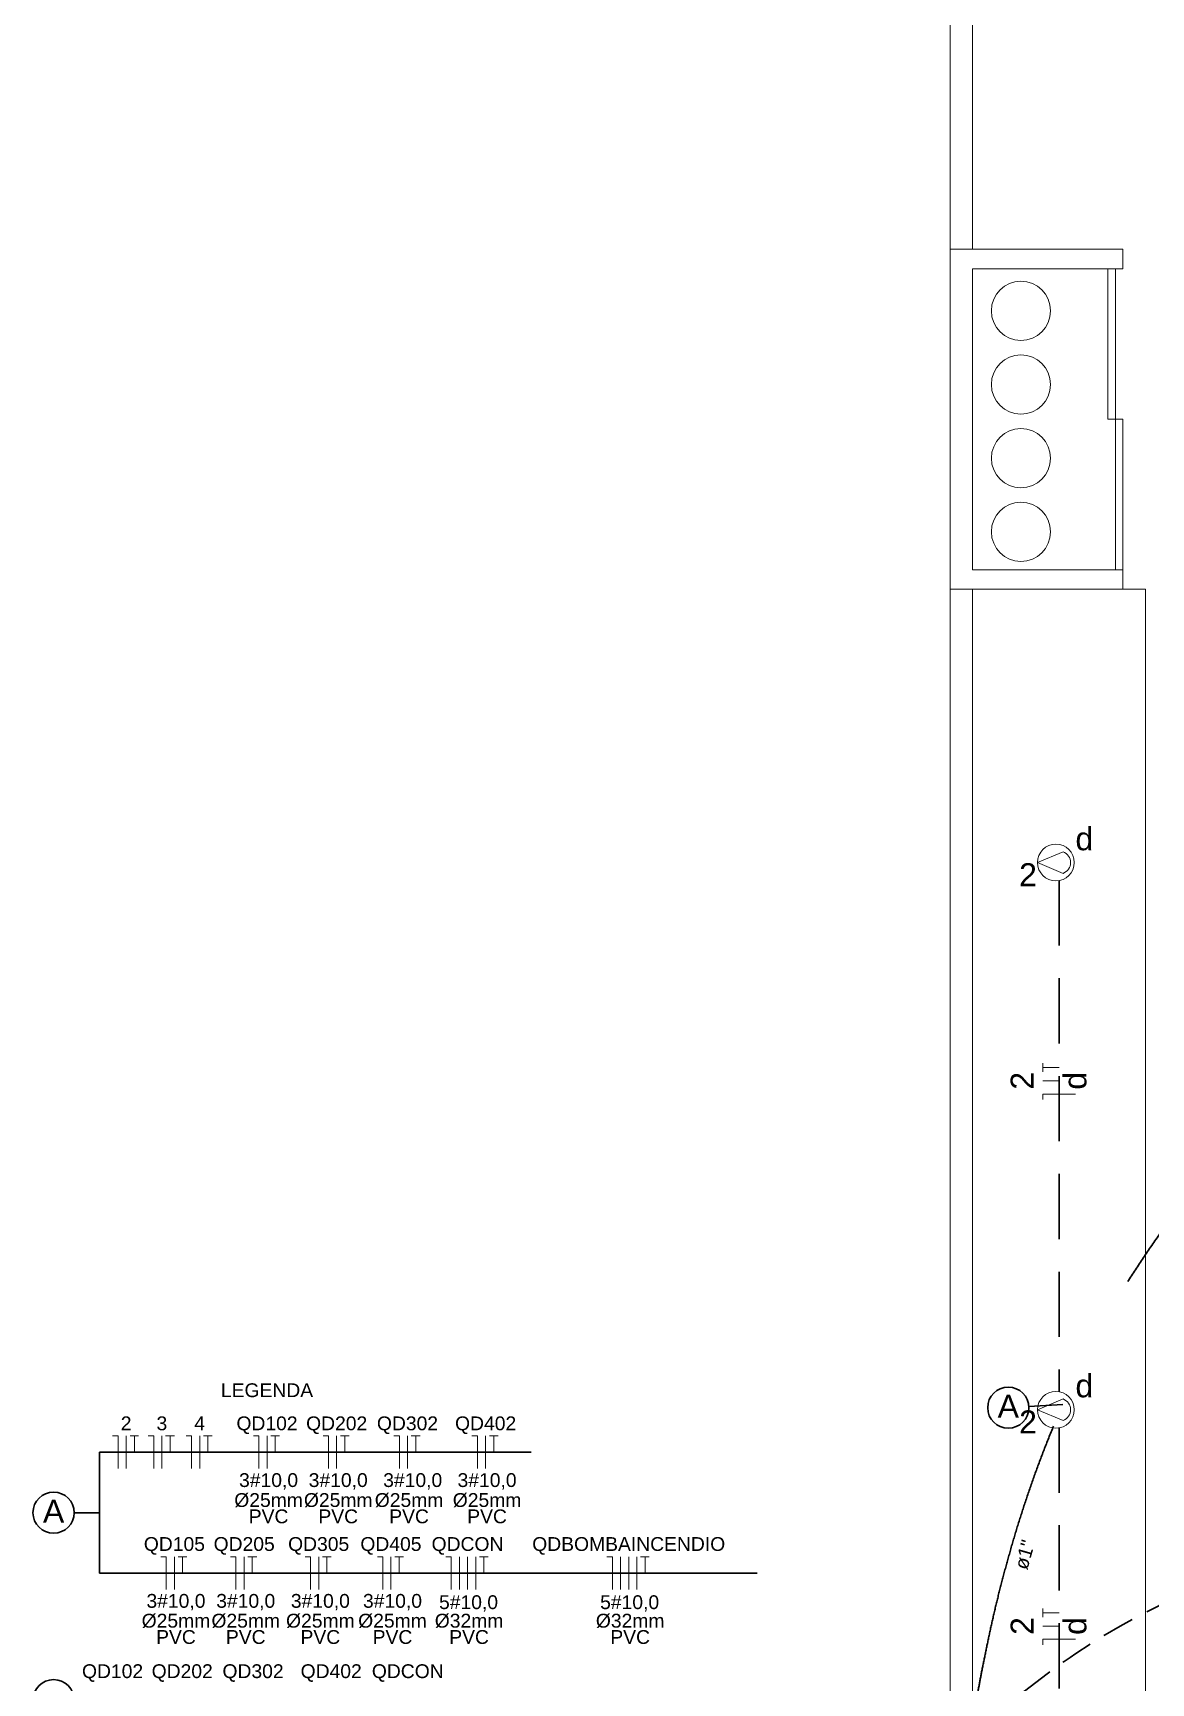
# Model space of a CAD drawing. Header units: inches. Extents: x 82 to 150, y -19 to 82.
# Drawn here: x 81.76 to 90.33, y 9.87 to 22.52 of the extents above; entities that cross this region are included whole.
import ezdxf
from ezdxf.enums import TextEntityAlignment as Align

# ---------------------------------------------------------------- set-up
doc = ezdxf.new("R2010")
doc.units = ezdxf.units.IN
doc.header["$MEASUREMENT"] = 0
doc.linetypes.add('Dashed', pattern=[0.75, 0.5, -0.25])
doc.linetypes.add('HIDDEN', pattern=[0.375, 0.25, -0.125])
for name, color, linetype, lineweight in [('BASE', 7, 'Continuous', 5), ('DI-Fios', 1, 'Continuous', 30), ('EL-Condutos', 8, 'Continuous', 30), ('EL-Fios', 1, 'Continuous', 20), ('EL-Textos fios', 7, 'Continuous', 30), ('EL-Textos pontos', 5, 'Continuous', 30), ('P-SIMBOL', 5, 'Continuous', 20), ('TEXTO', 7, 'Continuous', 20)]:
    doc.layers.add(name, color=color, linetype=linetype, lineweight=lineweight)
doc.styles.add('Arial', font='arial.ttf')

msp = doc.modelspace()

# ---------------------------------------------------------------- linework, layer by layer
at = {"layer": 'BASE'}
for p, q in [((88.794, 20.86), (88.794, 49.97)), ((88.967, 20.86), (88.967, 49.797)), ((88.794, 18.252), (88.794, 20.86)), ((88.794, 18.252), (88.794, 20.86)), ((88.794, 20.86), (90.12, 20.86)), ((90.12, 20.71), (90.12, 20.86)), ((88.967, 18.402), (88.967, 20.71)), ((88.967, 20.71), (90.12, 20.71)), ((88.967, 18.402), (90.12, 18.402)), ((90.12, 18.252), (90.12, 18.402)), ((88.794, 18.252), (88.794, 1.487)), ((88.794, 18.252), (90.12, 18.252)), ((90.293, 18.252), (88.967, 18.252)), ((88.967, 18.252), (88.967, 1.487)), ((90.293, 18.252), (90.293, 1.487))]:
    msp.add_line(p, q, dxfattribs=at)
for points in [[(90.005, 19.556), (90.063, 19.556), (90.063, 20.71), (90.005, 20.71), (90.005, 19.556)], [(90.063, 18.402), (90.12, 18.402), (90.12, 19.556), (90.063, 19.556), (90.063, 18.402)], [(90.293, 1.487), (88.967, 1.487), (88.967, 18.252), (90.293, 18.252), (90.293, 1.487)]]:
    msp.add_lwpolyline(points, close=True, dxfattribs=at)
for centre in [(89.338, 20.387), (89.338, 19.822), (89.338, 19.257), (89.338, 18.693)]:
    msp.add_circle(centre, 0.227, dxfattribs=at)
at = {"layer": 'DI-Fios'}
for points in [[(82.275, 11.636), (82.275, 10.71)], [(82.275, 11.173), (82.079, 11.173)]]:
    msp.add_lwpolyline(points, dxfattribs=at)
for centre in [(89.241, 11.978), (81.922, 11.173), (81.922, 9.735)]:
    msp.add_circle(centre, 0.158, dxfattribs=at)
at = {"layer": 'EL-Condutos', "linetype": 'Dashed'}
for points in [[(89.63, 16.02), (89.63, 15.834), (89.63, 15.66), (89.63, 15.496), (89.63, 15.342), (89.63, 15.197), (89.63, 15.06), (89.63, 14.93), (89.63, 14.807), (89.63, 14.69), (89.63, 14.577), (89.63, 14.469), (89.63, 14.364), (89.63, 14.261), (89.63, 14.16), (89.63, 14.059), (89.63, 13.959), (89.63, 13.858), (89.63, 13.755), (89.63, 13.65), (89.63, 13.542), (89.63, 13.429), (89.63, 13.312), (89.63, 13.188), (89.63, 13.059), (89.63, 12.922), (89.63, 12.777), (89.63, 12.623), (89.63, 12.459), (89.63, 12.285), (89.63, 12.099)], [(89.63, 11.826), (89.63, 11.64), (89.63, 11.466), (89.63, 11.302), (89.63, 11.148), (89.63, 11.004), (89.63, 10.867), (89.63, 10.737), (89.63, 10.614), (89.63, 10.497), (89.63, 10.385), (89.63, 10.276), (89.63, 10.171), (89.63, 10.068), (89.63, 9.967), (89.63, 9.867), (89.63, 9.767), (89.63, 9.666), (89.63, 9.563), (89.63, 9.458), (89.63, 9.35), (89.63, 9.237), (89.63, 9.12), (89.63, 8.997), (89.63, 8.868), (89.63, 8.731), (89.63, 8.586), (89.63, 8.432), (89.63, 8.269), (89.63, 8.094), (89.63, 7.909)]]:
    msp.add_spline(points, degree=3, dxfattribs=at)
at = {"layer": 'EL-Condutos', "linetype": 'HIDDEN', "ltscale": 10}
msp.add_spline([(91.846, 14.77), (91.637, 14.61), (91.439, 14.445), (91.251, 14.277), (91.073, 14.104), (90.905, 13.928), (90.746, 13.749), (90.597, 13.567), (90.456, 13.384), (90.324, 13.198), (90.2, 13.012), (90.084, 12.825), (89.975, 12.638), (89.874, 12.45), (89.78, 12.264), (89.693, 12.078), (89.612, 11.894), (89.537, 11.712), (89.468, 11.532), (89.405, 11.355), (89.347, 11.181), (89.294, 11.011), (89.246, 10.845), (89.202, 10.684), (89.162, 10.528), (89.126, 10.377), (89.094, 10.232), (89.065, 10.093), (89.038, 9.961), (89.015, 9.837), (88.994, 9.72)], degree=3, dxfattribs=at)
at = {"layer": 'EL-Condutos', "linetype": 'HIDDEN'}
msp.add_spline([(89.067, 9.567), (89.759, 10.094), (91.693, 11.008)], degree=3, dxfattribs=at)
at = {"layer": 'EL-Fios', "color": 5}
for p, q in [((89.505, 14.552), (89.505, 14.619)), ((89.63, 14.585), (89.505, 14.585)), ((89.63, 14.484), (89.505, 14.484)), ((89.755, 14.382), (89.505, 14.382)), ((89.505, 14.34), (89.505, 14.382)), ((82.374, 11.761), (82.416, 11.761)), ((82.416, 11.511), (82.416, 11.761)), ((82.478, 11.511), (82.478, 11.761)), ((82.508, 11.761), (82.574, 11.761)), ((82.541, 11.636), (82.541, 11.761)), ((82.648, 11.761), (82.69, 11.761)), ((82.69, 11.511), (82.69, 11.761)), ((82.752, 11.511), (82.752, 11.761)), ((82.781, 11.761), (82.848, 11.761)), ((82.815, 11.636), (82.815, 11.761)), ((82.937, 11.761), (82.979, 11.761)), ((82.979, 11.511), (82.979, 11.761)), ((83.042, 11.511), (83.042, 11.761)), ((83.071, 11.761), (83.137, 11.761)), ((83.104, 11.636), (83.104, 11.761)), ((83.454, 11.761), (83.496, 11.761)), ((83.496, 11.511), (83.496, 11.761)), ((83.558, 11.511), (83.558, 11.761)), ((83.587, 11.761), (83.654, 11.761)), ((83.621, 11.636), (83.621, 11.761)), ((83.988, 11.761), (84.03, 11.761)), ((84.03, 11.511), (84.03, 11.761)), ((84.092, 11.511), (84.092, 11.761)), ((84.121, 11.761), (84.188, 11.761)), ((84.155, 11.636), (84.155, 11.761)), ((84.531, 11.761), (84.573, 11.761)), ((84.573, 11.511), (84.573, 11.761)), ((84.635, 11.511), (84.635, 11.761)), ((84.664, 11.761), (84.731, 11.761)), ((84.698, 11.636), (84.698, 11.761)), ((85.129, 11.761), (85.171, 11.761)), ((85.171, 11.511), (85.171, 11.761)), ((85.234, 11.511), (85.234, 11.761)), ((85.263, 11.761), (85.329, 11.761)), ((85.296, 11.636), (85.296, 11.761)), ((82.744, 10.835), (82.785, 10.835)), ((82.785, 10.585), (82.785, 10.835)), ((82.848, 10.585), (82.848, 10.835)), ((82.877, 10.835), (82.944, 10.835)), ((82.91, 10.71), (82.91, 10.835)), ((83.279, 10.835), (83.32, 10.835)), ((83.32, 10.585), (83.32, 10.835)), ((83.383, 10.585), (83.383, 10.835)), ((83.412, 10.835), (83.479, 10.835)), ((83.445, 10.71), (83.445, 10.835)), ((83.851, 10.835), (83.892, 10.835)), ((83.892, 10.585), (83.892, 10.835)), ((83.955, 10.585), (83.955, 10.835)), ((83.984, 10.835), (84.051, 10.835)), ((84.017, 10.71), (84.017, 10.835)), ((84.404, 10.835), (84.446, 10.835)), ((84.446, 10.585), (84.446, 10.835)), ((84.508, 10.585), (84.508, 10.835)), ((84.537, 10.835), (84.604, 10.835)), ((84.571, 10.71), (84.571, 10.835)), ((84.928, 10.835), (84.97, 10.835)), ((84.97, 10.585), (84.97, 10.835)), ((85.033, 10.585), (85.033, 10.835)), ((85.095, 10.585), (85.095, 10.835)), ((85.158, 10.585), (85.158, 10.835)), ((85.187, 10.835), (85.253, 10.835)), ((85.22, 10.71), (85.22, 10.835)), ((86.164, 10.835), (86.206, 10.835)), ((86.206, 10.585), (86.206, 10.835)), ((86.268, 10.585), (86.268, 10.835)), ((86.331, 10.585), (86.331, 10.835)), ((86.393, 10.585), (86.393, 10.835)), ((86.422, 10.835), (86.489, 10.835)), ((86.456, 10.71), (86.456, 10.835)), ((89.505, 10.372), (89.505, 10.439)), ((89.63, 10.406), (89.505, 10.406)), ((89.63, 10.304), (89.505, 10.304)), ((89.755, 10.202), (89.505, 10.202)), ((89.505, 10.16), (89.505, 10.202))]:
    msp.add_line(p, q, dxfattribs=at)
at = {"layer": 'EL-Textos fios'}
for p, q in [((89.659, 12.003), (89.398, 11.987)), ((85.583, 11.636), (82.275, 11.636)), ((87.315, 10.71), (82.275, 10.71))]:
    msp.add_line(p, q, dxfattribs=at)
at = {"layer": 'P-SIMBOL'}
for p, q in [((89.465, 16.157), (89.661, 16.239)), ((89.661, 16.074), (89.465, 16.157)), ((89.465, 11.962), (89.661, 12.045)), ((89.661, 11.88), (89.465, 11.962))]:
    msp.add_line(p, q, dxfattribs=at)
for centre in [(89.606, 16.157), (89.606, 11.962)]:
    msp.add_circle(centre, 0.141, dxfattribs=at)
for centre in [(89.63, 16.157), (89.63, 11.962)]:
    msp.add_arc(centre, 0.0881, 290.315, 69.6852, dxfattribs=at)

# ---------------------------------------------------------------- texts
at = {"layer": 'EL-Textos pontos', "char_height": 0.176, "width": 0.27963, "attachment_point": 8, "line_spacing_factor": 0.798, "style": 'Arial'}
for s, insert in [('d', (89.824, 16.249)), ('2', (89.392, 15.976)), ('d', (89.824, 12.055)), ('2', (89.392, 11.781))]:
    msp.add_mtext(s, dxfattribs=dict(at, insert=insert))
at = {"layer": 'TEXTO', "style": 'Arial'}
for s, height, p in [('LEGENDA', 0.1059, (83.558, 12.027)), ('A', 0.176, (89.241, 11.848)), ('2', 0.106, (82.478, 11.773)), ('3', 0.106, (82.752, 11.773)), ('4', 0.106, (83.041, 11.773)), ('QD102', 0.1059, (83.558, 11.773)), ('QD202', 0.1059, (84.092, 11.773)), ('QD302', 0.1059, (84.635, 11.773)), ('QD402', 0.1059, (85.234, 11.773)), ('3#10,0', 0.1059, (83.57, 11.338)), ('3#10,0', 0.1059, (84.104, 11.338)), ('3#10,0', 0.1059, (84.675, 11.338)), ('3#10,0', 0.1059, (85.245, 11.338)), ('A', 0.176, (81.922, 11.043)), ('%%C25mm', 0.1059, (83.57, 11.185)), ('%%C25mm', 0.1059, (84.104, 11.185)), ('%%C25mm', 0.1059, (84.647, 11.185)), ('%%C25mm', 0.1059, (85.245, 11.185)), ('PVC', 0.1059, (83.57, 11.06)), ('PVC', 0.1059, (84.104, 11.06)), ('PVC', 0.1059, (84.647, 11.06)), ('PVC', 0.1059, (85.245, 11.06)), ('QD105', 0.1059, (82.848, 10.848)), ('QD205', 0.1059, (83.383, 10.848)), ('QD305', 0.1059, (83.954, 10.848)), ('QD405', 0.1059, (84.508, 10.848)), ('QDCON', 0.1059, (85.095, 10.848)), ('QDBOMBAINCENDIO', 0.1059, (86.331, 10.848)), ('3#10,0', 0.1059, (82.86, 10.412)), ('3#10,0', 0.1059, (83.395, 10.412)), ('3#10,0', 0.1059, (83.967, 10.412)), ('3#10,0', 0.1059, (84.52, 10.412)), ('5#10,0', 0.1059, (85.103, 10.402)), ('5#10,0', 0.1059, (86.338, 10.402)), ('%%C25mm', 0.1059, (82.86, 10.26)), ('%%C25mm', 0.1059, (83.395, 10.26)), ('%%C25mm', 0.1059, (83.967, 10.26)), ('%%C25mm', 0.1059, (84.52, 10.26)), ('%%C32mm', 0.1059, (85.107, 10.26)), ('%%C32mm', 0.1059, (86.342, 10.26)), ('PVC', 0.1059, (82.86, 10.135)), ('PVC', 0.1059, (83.395, 10.135)), ('PVC', 0.1059, (83.967, 10.135)), ('PVC', 0.1059, (84.52, 10.135)), ('PVC', 0.1059, (85.107, 10.135)), ('PVC', 0.1059, (86.342, 10.135)), ('QD102', 0.1059, (82.374, 9.873)), ('QD202', 0.1059, (82.908, 9.873)), ('QD302', 0.1059, (83.451, 9.873)), ('QD402', 0.1059, (84.05, 9.873)), ('QDCON', 0.1059, (84.637, 9.873))]:
    msp.add_text(s, height=height, dxfattribs=at).set_placement(p, align=Align.BOTTOM_CENTER)
msp.add_text('ø1"', height=0.1059, rotation=74.0609, dxfattribs=at).set_placement((89.447, 10.828), align=Align.BOTTOM_CENTER)
at = {"layer": 'TEXTO', "char_height": 0.176, "width": 0.27963, "attachment_point": 8, "rotation": 90, "line_spacing_factor": 0.798, "style": 'Arial'}
for s, insert in [('2', (89.435, 14.484)), ('d', (89.842, 14.484)), ('2', (89.435, 10.304)), ('d', (89.842, 10.304))]:
    msp.add_mtext(s, dxfattribs=dict(at, insert=insert))

doc.saveas('drawing.dxf')
